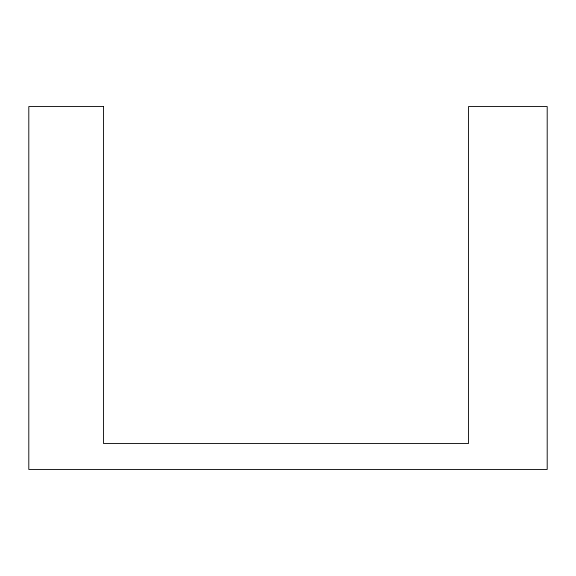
<?xml version="1.0" encoding="UTF-8"?>
<svg xmlns="http://www.w3.org/2000/svg" width="576" height="576" viewBox="0 0 576 576"><rect width="100%" height="100%" fill="white"/><g stroke="black" fill="none" stroke-linecap="round" stroke-linejoin="round"><path stroke-width="0.86" d="M103.522 106.56L28.8 106.56L28.8 469.44L547.2 469.44L547.2 106.56L468.497 106.56L468.497 443.52L103.522 443.52L103.522 106.56"/></g></svg>
